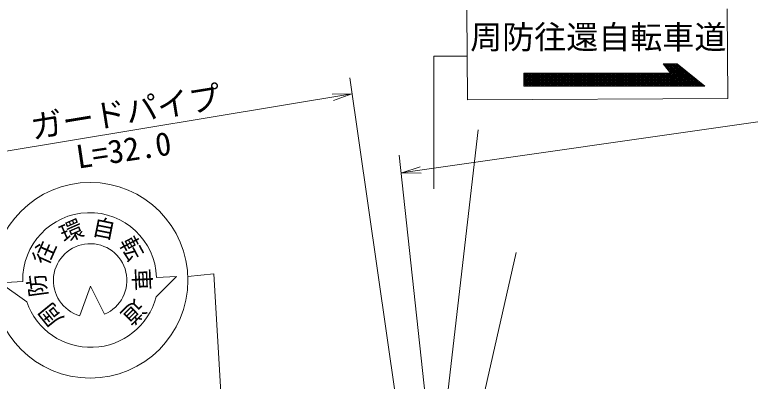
# Model space of a CAD drawing. Units: millimetres, scale not verified. Extents: x 40000 to 680000, y 20000 to 380000.
# Drawn here: x 196408 to 253842, y 312882 to 341474 of the extents above; entities that cross this region are included whole.
import ezdxf
from ezdxf.enums import TextEntityAlignment as Align

# ---------------------------------------------------------------- set-up
doc = ezdxf.new("R2010")
doc.units = ezdxf.units.MM
doc.header["$LTSCALE"] = 1000
doc.layers.add('M-STR-HTXT', color=7, linetype='Continuous', lineweight=13)
doc.layers.add('M-STR-STRC', color=7, linetype='Continuous', lineweight=13)
doc.styles.add('ＭＳ ゴシック', font='')
doc.styles.get('ＭＳ ゴシック').set_extended_font_data('MS Gothic')

msp = doc.modelspace()

# ---------------------------------------------------------------- linework, layer by layer
at = {"layer": 'M-STR-HTXT'}
for p, q in [((303278, 340113), (226589, 329141)), ((227763, 300450), (222581, 336558)), ((190635, 329995), (222718, 335295)), ((222727, 335298), (221206, 335282)), ((222727, 335298), (221294, 334789)), ((230784, 290198), (226423, 330526)), ((226624, 329143), (228072, 329608)), ((226624, 329143), (228145, 329113))]:
    msp.add_line(p, q, dxfattribs=at)
at = {"layer": 'M-STR-STRC'}
for p, q in [((231718, 341832), (231755, 334838)), ((252080, 334947), (252042, 341941)), ((229127, 327897), (229127, 338235)), ((229127, 338235), (231679, 338235)), ((246699, 335907), (248297, 337504)), ((246840, 335907), (248375, 337441)), ((246982, 335907), (248453, 337378)), ((248137, 337632), (247029, 337632)), ((247029, 337632), (247616, 336916)), ((248788, 335907), (247062, 337632)), ((247084, 337565), (247152, 337632)), ((247123, 335907), (248532, 337315)), ((247148, 337487), (247294, 337632)), ((248929, 335907), (247204, 337632)), ((247212, 337409), (247435, 337632)), ((247265, 335907), (248610, 337252)), ((247276, 337332), (247576, 337632)), ((247339, 337254), (247718, 337632)), ((249071, 335907), (247345, 337632)), ((247403, 337176), (247859, 337632)), ((247406, 335907), (248689, 337189)), ((247467, 337098), (248001, 337632)), ((249212, 335907), (247486, 337632)), ((247530, 337021), (248140, 337630)), ((247594, 336943), (248218, 337567)), ((249354, 335907), (247628, 337632)), ((249495, 335907), (247769, 337632)), ((249637, 335907), (247911, 337632)), ((249778, 335907), (248052, 337632)), ((250285, 335907), (248137, 337632)), ((249919, 335907), (248425, 337401)), ((236173, 336916), (236173, 335907)), ((247616, 336916), (236173, 336916)), ((236173, 336836), (236254, 336916)), ((236173, 336695), (236395, 336916)), ((236173, 336553), (236537, 336916)), ((236173, 336412), (236678, 336916)), ((236173, 336270), (236819, 336916)), ((236173, 336129), (236961, 336916)), ((236173, 335987), (237102, 336916)), ((237050, 335907), (236173, 336783)), ((236909, 335907), (236173, 336642)), ((237192, 335907), (236182, 336916)), ((236234, 335907), (237244, 336916)), ((237333, 335907), (236323, 336916)), ((236375, 335907), (237385, 336916)), ((237474, 335907), (236465, 336916)), ((236517, 335907), (237526, 336916)), ((237616, 335907), (236606, 336916)), ((236658, 335907), (237668, 336916)), ((237757, 335907), (236747, 336916)), ((236800, 335907), (237809, 336916)), ((237899, 335907), (236889, 336916)), ((236941, 335907), (237951, 336916)), ((238040, 335907), (237030, 336916)), ((237082, 335907), (238092, 336916)), ((238181, 335907), (237172, 336916)), ((237224, 335907), (238234, 336916)), ((238323, 335907), (237313, 336916)), ((237365, 335907), (238375, 336916)), ((238464, 335907), (237455, 336916)), ((237507, 335907), (238516, 336916)), ((238606, 335907), (237596, 336916)), ((237648, 335907), (238658, 336916)), ((238747, 335907), (237737, 336916)), ((237789, 335907), (238799, 336916)), ((238889, 335907), (237879, 336916)), ((237931, 335907), (238941, 336916)), ((239030, 335907), (238020, 336916)), ((238072, 335907), (239082, 336916)), ((239171, 335907), (238162, 336916)), ((238214, 335907), (239224, 336916)), ((239313, 335907), (238303, 336916)), ((238355, 335907), (239365, 336916)), ((239454, 335907), (238444, 336916)), ((238497, 335907), (239506, 336916)), ((239596, 335907), (238586, 336916)), ((238638, 335907), (239648, 336916)), ((239737, 335907), (238727, 336916)), ((238779, 335907), (239789, 336916)), ((239879, 335907), (238869, 336916)), ((238921, 335907), (239931, 336916)), ((240020, 335907), (239010, 336916)), ((239062, 335907), (240072, 336916)), ((240161, 335907), (239152, 336916)), ((239204, 335907), (240213, 336916)), ((240303, 335907), (239293, 336916)), ((239345, 335907), (240355, 336916)), ((240444, 335907), (239434, 336916)), ((239487, 335907), (240496, 336916)), ((240586, 335907), (239576, 336916)), ((239628, 335907), (240638, 336916)), ((240727, 335907), (239717, 336916)), ((239769, 335907), (240779, 336916)), ((240868, 335907), (239859, 336916)), ((239911, 335907), (240921, 336916)), ((241010, 335907), (240000, 336916)), ((240052, 335907), (241062, 336916)), ((241151, 335907), (240142, 336916)), ((240194, 335907), (241203, 336916)), ((241293, 335907), (240283, 336916)), ((240335, 335907), (241345, 336916)), ((241434, 335907), (240424, 336916)), ((240476, 335907), (241486, 336916)), ((241576, 335907), (240566, 336916)), ((240618, 335907), (241628, 336916)), ((241717, 335907), (240707, 336916)), ((240759, 335907), (241769, 336916)), ((241858, 335907), (240849, 336916)), ((240901, 335907), (241911, 336916)), ((242000, 335907), (240990, 336916)), ((241042, 335907), (242052, 336916)), ((242141, 335907), (241131, 336916)), ((241184, 335907), (242193, 336916)), ((242283, 335907), (241273, 336916)), ((241325, 335907), (242335, 336916)), ((242424, 335907), (241414, 336916)), ((241466, 335907), (242476, 336916)), ((242566, 335907), (241556, 336916)), ((241608, 335907), (242618, 336916)), ((242707, 335907), (241697, 336916)), ((241749, 335907), (242759, 336916)), ((242848, 335907), (241839, 336916)), ((241891, 335907), (242900, 336916)), ((242990, 335907), (241980, 336916)), ((242032, 335907), (243042, 336916)), ((243131, 335907), (242121, 336916)), ((242174, 335907), (243183, 336916)), ((243273, 335907), (242263, 336916)), ((242315, 335907), (243325, 336916)), ((243414, 335907), (242404, 336916)), ((242456, 335907), (243466, 336916)), ((243555, 335907), (242546, 336916)), ((242598, 335907), (243608, 336916)), ((243697, 335907), (242687, 336916)), ((242739, 335907), (243749, 336916)), ((243838, 335907), (242829, 336916)), ((242881, 335907), (243890, 336916)), ((243980, 335907), (242970, 336916)), ((243022, 335907), (244032, 336916)), ((244121, 335907), (243111, 336916)), ((243164, 335907), (244173, 336916)), ((244263, 335907), (243253, 336916)), ((243305, 335907), (244315, 336916)), ((244404, 335907), (243394, 336916)), ((243446, 335907), (244456, 336916)), ((244545, 335907), (243536, 336916)), ((243588, 335907), (244598, 336916)), ((244687, 335907), (243677, 336916)), ((243729, 335907), (244739, 336916)), ((244828, 335907), (243818, 336916)), ((243871, 335907), (244880, 336916)), ((244970, 335907), (243960, 336916)), ((244012, 335907), (245022, 336916)), ((245111, 335907), (244101, 336916)), ((244153, 335907), (245163, 336916)), ((245253, 335907), (244243, 336916)), ((244295, 335907), (245305, 336916)), ((245394, 335907), (244384, 336916)), ((244436, 335907), (245446, 336916)), ((245535, 335907), (244526, 336916)), ((244578, 335907), (245587, 336916)), ((245677, 335907), (244667, 336916)), ((244719, 335907), (245729, 336916)), ((245818, 335907), (244808, 336916)), ((244861, 335907), (245870, 336916)), ((245960, 335907), (244950, 336916)), ((245002, 335907), (246012, 336916)), ((246101, 335907), (245091, 336916)), ((245143, 335907), (246153, 336916)), ((246242, 335907), (245233, 336916)), ((245285, 335907), (246295, 336916)), ((246384, 335907), (245374, 336916)), ((245426, 335907), (246436, 336916)), ((246525, 335907), (245516, 336916)), ((245568, 335907), (246577, 336916)), ((246667, 335907), (245657, 336916)), ((245709, 335907), (246719, 336916)), ((246808, 335907), (245798, 336916)), ((245851, 335907), (246860, 336916)), ((246950, 335907), (245940, 336916)), ((245992, 335907), (247002, 336916)), ((247091, 335907), (246081, 336916)), ((246133, 335907), (247143, 336916)), ((247232, 335907), (246223, 336916)), ((246275, 335907), (247285, 336916)), ((247374, 335907), (246364, 336916)), ((246416, 335907), (247426, 336916)), ((247515, 335907), (246505, 336916)), ((246558, 335907), (247567, 336916)), ((247657, 335907), (246647, 336916)), ((247798, 335907), (246788, 336916)), ((247940, 335907), (246930, 336916)), ((248081, 335907), (247071, 336916)), ((248222, 335907), (247213, 336916)), ((248364, 335907), (247354, 336916)), ((248505, 335907), (247495, 336916)), ((248647, 335907), (247521, 337033)), ((247548, 335907), (248767, 337126)), ((247689, 335907), (248846, 337063)), ((247830, 335907), (248924, 337000)), ((247972, 335907), (249002, 336937)), ((248113, 335907), (249081, 336874)), ((248255, 335907), (249159, 336811)), ((248396, 335907), (249238, 336748)), ((248538, 335907), (249316, 336685)), ((248679, 335907), (249395, 336622)), ((250061, 335907), (249144, 336823)), ((236767, 335907), (236173, 336500)), ((236626, 335907), (236173, 336359)), ((236484, 335907), (236173, 336218)), ((236343, 335907), (236173, 336076)), ((248820, 335907), (249473, 336559)), ((248962, 335907), (249551, 336496)), ((249103, 335907), (249630, 336433)), ((249245, 335907), (249708, 336370)), ((249386, 335907), (249787, 336307)), ((249527, 335907), (249865, 336244)), ((249669, 335907), (249943, 336181)), ((249810, 335907), (250022, 336118)), ((250202, 335907), (249863, 336246)), ((249952, 335907), (250100, 336055)), ((250093, 335907), (250179, 335992)), ((236202, 335907), (236173, 335935)), ((236173, 335907), (250285, 335907)), ((250235, 335907), (250257, 335929)), ((231755, 334838), (252080, 334947)), ((228743, 299109), (232604, 332484)), ((235570, 322925), (229431, 295983)), ((209046, 321059), (207447, 319456)), ((207479, 320986), (209046, 321059)), ((209937, 321064), (211946, 321269)), ((211946, 321269), (212809, 307072)), ((197042, 320669), (195276, 320568)), ((195276, 320568), (197344, 319074)), ((201491, 318001), (202331, 320290)), ((202331, 320290), (203419, 318115))]:
    msp.add_line(p, q, dxfattribs=at)
msp.add_circle((202305, 320759), 7630, dxfattribs=at)
for centre, radius, start, end in [((202260, 320810), 5222, 1.93402, 181.54548), ((202298, 320744), 2869, 293.1103, 253.6855), ((202337, 320814), 5288, 199.21134, 345.11438)]:
    msp.add_arc(centre, radius, start, end, dxfattribs=at)

# ---------------------------------------------------------------- texts
at = {"layer": 'M-STR-HTXT', "style": 'ＭＳ ゴシック'}
for s, rotation, p in [('ガードパイプ\u3000', 9.31, (197900, 331237)), ('L=32.0', 8.549, (201432, 328920))]:
    msp.add_text(s, height=1833, rotation=rotation, dxfattribs=at).set_placement(p, align=Align.BOTTOM_LEFT)
at = {"layer": 'M-STR-STRC', "style": 'ＭＳ ゴシック'}
msp.add_text('周防往還自転車道', height=1833, dxfattribs=at).set_placement((231974, 338261), align=Align.BOTTOM_LEFT)
for s, rotation, p in [('自', 348.476, (202285, 323945)), ('環', 23.654, (200435, 323265)), ('転', 297.9, (204184, 323549)), ('往', 65.821, (199312, 321672)), ('防', 97.752, (199336, 319613)), ('車', 272.636, (205252, 321673)), ('道', 224.601, (205594, 319629)), ('周', 128.992, (200590, 318020))]:
    msp.add_text(s, height=1320, rotation=rotation, dxfattribs=at).set_placement(p, align=Align.BOTTOM_LEFT)

doc.saveas('drawing.dxf')
